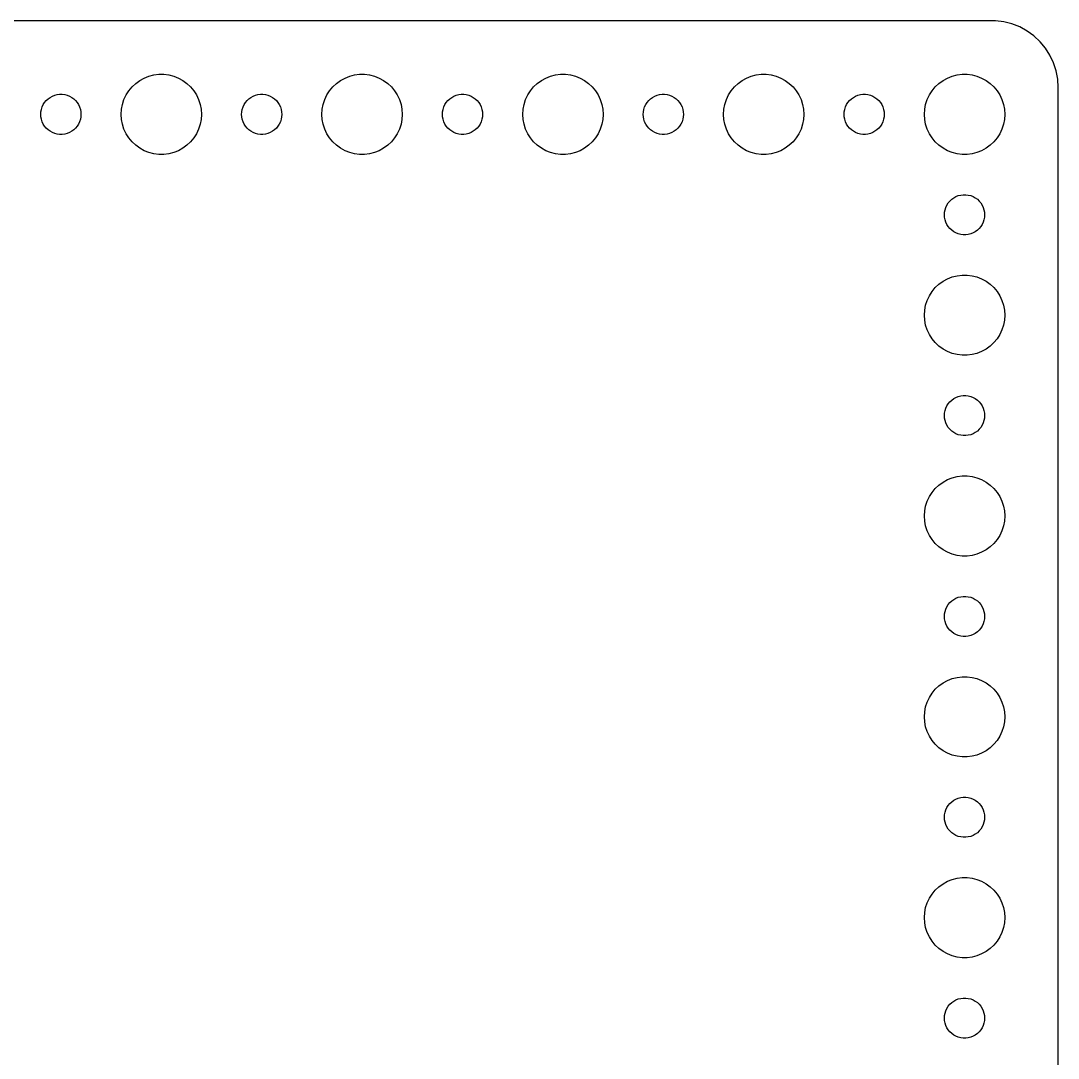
# Model space of a CAD drawing. Header units: metres. Extents: x -150 to 150, y -149 to 149.
# Drawn here: x 72 to 149.5, y 72 to 149.5 of the extents above; entities that cross this region are included whole.
import ezdxf

# ---------------------------------------------------------------- set-up
doc = ezdxf.new("R2010")
doc.units = ezdxf.units.M

msp = doc.modelspace()

# ---------------------------------------------------------------- linework, layer by layer
for p, q in [((144.814, 149.49), (-144.814, 149.49)), ((145.437, 149.411), (144.814, 149.49)), ((146.045, 149.255), (145.437, 149.411)), ((146.629, 149.024), (146.045, 149.255)), ((147.179, 148.722), (146.629, 149.024)), ((147.687, 148.353), (147.179, 148.722)), ((148.145, 147.923), (147.687, 148.353)), ((148.545, 147.439), (148.145, 147.923)), ((148.882, 146.909), (148.545, 147.439)), ((149.149, 146.341), (148.882, 146.909)), ((149.343, 145.743), (149.149, 146.341)), ((149.461, 145.127), (149.343, 145.743)), ((80.5877, 144.812), (80.8925, 145.033)), ((80.8925, 145.033), (81.2227, 145.214)), ((81.2227, 145.214), (81.573, 145.353)), ((81.573, 145.353), (81.9379, 145.447)), ((81.9379, 145.447), (82.3116, 145.494)), ((82.3116, 145.494), (82.6884, 145.494)), ((82.6884, 145.494), (83.0621, 145.447)), ((83.0621, 145.447), (83.427, 145.353)), ((83.427, 145.353), (83.7773, 145.214)), ((83.7773, 145.214), (84.1075, 145.033)), ((84.1075, 145.033), (84.4123, 144.812)), ((95.5877, 144.812), (95.8925, 145.033)), ((95.8925, 145.033), (96.2227, 145.214)), ((96.2227, 145.214), (96.573, 145.353)), ((96.573, 145.353), (96.9379, 145.447)), ((96.9379, 145.447), (97.3116, 145.494)), ((97.3116, 145.494), (97.6884, 145.494)), ((97.6884, 145.494), (98.0621, 145.447)), ((98.0621, 145.447), (98.427, 145.353)), ((98.427, 145.353), (98.7773, 145.214)), ((98.7773, 145.214), (99.1075, 145.033)), ((99.1075, 145.033), (99.4123, 144.812)), ((110.588, 144.812), (110.893, 145.033)), ((110.893, 145.033), (111.223, 145.214)), ((111.223, 145.214), (111.573, 145.353)), ((111.573, 145.353), (111.938, 145.447)), ((111.938, 145.447), (112.312, 145.494)), ((112.312, 145.494), (112.688, 145.494)), ((112.688, 145.494), (113.062, 145.447)), ((113.062, 145.447), (113.427, 145.353)), ((113.427, 145.353), (113.777, 145.214)), ((113.777, 145.214), (114.107, 145.033)), ((114.107, 145.033), (114.412, 144.812)), ((125.588, 144.812), (125.893, 145.033)), ((125.893, 145.033), (126.223, 145.214)), ((126.223, 145.214), (126.573, 145.353)), ((126.573, 145.353), (126.938, 145.447)), ((126.938, 145.447), (127.312, 145.494)), ((127.312, 145.494), (127.688, 145.494)), ((127.688, 145.494), (128.062, 145.447)), ((128.062, 145.447), (128.427, 145.353)), ((128.427, 145.353), (128.777, 145.214)), ((128.777, 145.214), (129.107, 145.033)), ((129.107, 145.033), (129.412, 144.812)), ((140.588, 144.812), (140.893, 145.033)), ((140.893, 145.033), (141.223, 145.214)), ((141.223, 145.214), (141.573, 145.353)), ((141.573, 145.353), (141.938, 145.447)), ((141.938, 145.447), (142.312, 145.494)), ((142.312, 145.494), (142.688, 145.494)), ((142.688, 145.494), (143.062, 145.447)), ((143.062, 145.447), (143.427, 145.353)), ((143.427, 145.353), (143.777, 145.214)), ((143.777, 145.214), (144.107, 145.033)), ((144.107, 145.033), (144.412, 144.812)), ((149.5, 144.5), (149.461, 145.127)), ((79.8711, 143.945), (80.073, 144.263)), ((80.073, 144.263), (80.3131, 144.554)), ((80.3131, 144.554), (80.5877, 144.812)), ((84.4123, 144.812), (84.6869, 144.554)), ((84.6869, 144.554), (84.927, 144.263)), ((84.927, 144.263), (85.1289, 143.945)), ((94.8711, 143.945), (95.073, 144.263)), ((95.073, 144.263), (95.3131, 144.554)), ((95.3131, 144.554), (95.5877, 144.812)), ((99.4123, 144.812), (99.6869, 144.554)), ((99.6869, 144.554), (99.927, 144.263)), ((99.927, 144.263), (100.129, 143.945)), ((109.871, 143.945), (110.073, 144.263)), ((110.073, 144.263), (110.313, 144.554)), ((110.313, 144.554), (110.588, 144.812)), ((114.412, 144.812), (114.687, 144.554)), ((114.687, 144.554), (114.927, 144.263)), ((114.927, 144.263), (115.129, 143.945)), ((124.871, 143.945), (125.073, 144.263)), ((125.073, 144.263), (125.313, 144.554)), ((125.313, 144.554), (125.588, 144.812)), ((129.412, 144.812), (129.687, 144.554)), ((129.687, 144.554), (129.927, 144.263)), ((129.927, 144.263), (130.129, 143.945)), ((139.871, 143.945), (140.073, 144.263)), ((140.073, 144.263), (140.313, 144.554)), ((140.313, 144.554), (140.588, 144.812)), ((144.412, 144.812), (144.687, 144.554)), ((144.687, 144.554), (144.927, 144.263)), ((144.927, 144.263), (145.129, 143.945)), ((149.5, -144.5), (149.5, 144.5)), ((73.6855, 143.223), (73.7865, 143.382)), ((73.7865, 143.382), (73.9065, 143.527)), ((73.9065, 143.527), (74.0439, 143.656)), ((74.0439, 143.656), (74.1963, 143.766)), ((74.1963, 143.766), (74.3613, 143.857)), ((74.3613, 143.857), (74.5365, 143.927)), ((74.5365, 143.927), (74.7189, 143.973)), ((74.7189, 143.973), (74.9058, 143.997)), ((74.9058, 143.997), (75.0942, 143.997)), ((75.0942, 143.997), (75.2811, 143.973)), ((75.2811, 143.973), (75.4635, 143.927)), ((75.4635, 143.927), (75.6387, 143.857)), ((75.6387, 143.857), (75.8037, 143.766)), ((75.8037, 143.766), (75.9561, 143.656)), ((75.9561, 143.656), (76.0934, 143.527)), ((76.0934, 143.527), (76.2135, 143.382)), ((76.2135, 143.382), (76.3145, 143.223)), ((79.5943, 143.246), (79.7107, 143.604)), ((79.7107, 143.604), (79.8711, 143.945)), ((85.1289, 143.945), (85.2893, 143.604)), ((85.2893, 143.604), (85.4057, 143.246)), ((88.6855, 143.223), (88.7865, 143.382)), ((88.7865, 143.382), (88.9065, 143.527)), ((88.9065, 143.527), (89.0439, 143.656)), ((89.0439, 143.656), (89.1963, 143.766)), ((89.1963, 143.766), (89.3613, 143.857)), ((89.3613, 143.857), (89.5365, 143.927)), ((89.5365, 143.927), (89.7189, 143.973)), ((89.7189, 143.973), (89.9058, 143.997)), ((89.9058, 143.997), (90.0942, 143.997)), ((90.0942, 143.997), (90.2811, 143.973)), ((90.2811, 143.973), (90.4635, 143.927)), ((90.4635, 143.927), (90.6387, 143.857)), ((90.6387, 143.857), (90.8037, 143.766)), ((90.8037, 143.766), (90.9561, 143.656)), ((90.9561, 143.656), (91.0934, 143.527)), ((91.0934, 143.527), (91.2135, 143.382)), ((91.2135, 143.382), (91.3145, 143.223)), ((94.5943, 143.246), (94.7107, 143.604)), ((94.7107, 143.604), (94.8711, 143.945)), ((100.129, 143.945), (100.289, 143.604)), ((100.289, 143.604), (100.406, 143.246)), ((103.686, 143.223), (103.786, 143.382)), ((103.786, 143.382), (103.907, 143.527)), ((103.907, 143.527), (104.044, 143.656)), ((104.044, 143.656), (104.196, 143.766)), ((104.196, 143.766), (104.361, 143.857)), ((104.361, 143.857), (104.536, 143.927)), ((104.536, 143.927), (104.719, 143.973)), ((104.719, 143.973), (104.906, 143.997)), ((104.906, 143.997), (105.094, 143.997)), ((105.094, 143.997), (105.281, 143.973)), ((105.281, 143.973), (105.464, 143.927)), ((105.464, 143.927), (105.639, 143.857)), ((105.639, 143.857), (105.804, 143.766)), ((105.804, 143.766), (105.956, 143.656)), ((105.956, 143.656), (106.093, 143.527)), ((106.093, 143.527), (106.214, 143.382)), ((106.214, 143.382), (106.314, 143.223)), ((109.594, 143.246), (109.711, 143.604)), ((109.711, 143.604), (109.871, 143.945)), ((115.129, 143.945), (115.289, 143.604)), ((115.289, 143.604), (115.406, 143.246)), ((118.686, 143.223), (118.786, 143.382)), ((118.786, 143.382), (118.907, 143.527)), ((118.907, 143.527), (119.044, 143.656)), ((119.044, 143.656), (119.196, 143.766)), ((119.196, 143.766), (119.361, 143.857)), ((119.361, 143.857), (119.536, 143.927)), ((119.536, 143.927), (119.719, 143.973)), ((119.719, 143.973), (119.906, 143.997)), ((119.906, 143.997), (120.094, 143.997)), ((120.094, 143.997), (120.281, 143.973)), ((120.281, 143.973), (120.464, 143.927)), ((120.464, 143.927), (120.639, 143.857)), ((120.639, 143.857), (120.804, 143.766)), ((120.804, 143.766), (120.956, 143.656)), ((120.956, 143.656), (121.093, 143.527)), ((121.093, 143.527), (121.214, 143.382)), ((121.214, 143.382), (121.314, 143.223)), ((124.594, 143.246), (124.711, 143.604)), ((124.711, 143.604), (124.871, 143.945)), ((130.129, 143.945), (130.289, 143.604)), ((130.289, 143.604), (130.406, 143.246)), ((133.686, 143.223), (133.786, 143.382)), ((133.786, 143.382), (133.907, 143.527)), ((133.907, 143.527), (134.044, 143.656)), ((134.044, 143.656), (134.196, 143.766)), ((134.196, 143.766), (134.361, 143.857)), ((134.361, 143.857), (134.536, 143.927)), ((134.536, 143.927), (134.719, 143.973)), ((134.719, 143.973), (134.906, 143.997)), ((134.906, 143.997), (135.094, 143.997)), ((135.094, 143.997), (135.281, 143.973)), ((135.281, 143.973), (135.464, 143.927)), ((135.464, 143.927), (135.639, 143.857)), ((135.639, 143.857), (135.804, 143.766)), ((135.804, 143.766), (135.956, 143.656)), ((135.956, 143.656), (136.093, 143.527)), ((136.093, 143.527), (136.214, 143.382)), ((136.214, 143.382), (136.314, 143.223)), ((139.594, 143.246), (139.711, 143.604)), ((139.711, 143.604), (139.871, 143.945)), ((145.129, 143.945), (145.289, 143.604)), ((145.289, 143.604), (145.406, 143.246)), ((73.5, 142.5), (73.5118, 142.688)), ((73.5118, 142.688), (73.5471, 142.873)), ((73.5471, 142.873), (73.6053, 143.052)), ((73.6053, 143.052), (73.6855, 143.223)), ((76.3145, 143.223), (76.3947, 143.052)), ((76.3947, 143.052), (76.4529, 142.873)), ((76.4529, 142.873), (76.4882, 142.688)), ((76.4882, 142.688), (76.5, 142.5)), ((79.5, 142.5), (79.5237, 142.876)), ((79.5237, 142.876), (79.5943, 143.246)), ((85.4057, 143.246), (85.4763, 142.876)), ((85.4763, 142.876), (85.5, 142.5)), ((88.5, 142.5), (88.5118, 142.688)), ((88.5118, 142.688), (88.5471, 142.873)), ((88.5471, 142.873), (88.6053, 143.052)), ((88.6053, 143.052), (88.6855, 143.223)), ((91.3145, 143.223), (91.3947, 143.052)), ((91.3947, 143.052), (91.4529, 142.873)), ((91.4529, 142.873), (91.4882, 142.688)), ((91.4882, 142.688), (91.5, 142.5)), ((94.5, 142.5), (94.5237, 142.876)), ((94.5237, 142.876), (94.5943, 143.246)), ((100.406, 143.246), (100.476, 142.876)), ((100.476, 142.876), (100.5, 142.5)), ((103.5, 142.5), (103.512, 142.688)), ((103.512, 142.688), (103.547, 142.873)), ((103.547, 142.873), (103.605, 143.052)), ((103.605, 143.052), (103.686, 143.223)), ((106.314, 143.223), (106.395, 143.052)), ((106.395, 143.052), (106.453, 142.873)), ((106.453, 142.873), (106.488, 142.688)), ((106.488, 142.688), (106.5, 142.5)), ((109.5, 142.5), (109.524, 142.876)), ((109.524, 142.876), (109.594, 143.246)), ((115.406, 143.246), (115.476, 142.876)), ((115.476, 142.876), (115.5, 142.5)), ((118.5, 142.5), (118.512, 142.688)), ((118.512, 142.688), (118.547, 142.873)), ((118.547, 142.873), (118.605, 143.052)), ((118.605, 143.052), (118.686, 143.223)), ((121.314, 143.223), (121.395, 143.052)), ((121.395, 143.052), (121.453, 142.873)), ((121.453, 142.873), (121.488, 142.688)), ((121.488, 142.688), (121.5, 142.5)), ((124.5, 142.5), (124.524, 142.876)), ((124.524, 142.876), (124.594, 143.246)), ((130.406, 143.246), (130.476, 142.876)), ((130.476, 142.876), (130.5, 142.5)), ((133.5, 142.5), (133.512, 142.688)), ((133.512, 142.688), (133.547, 142.873)), ((133.547, 142.873), (133.605, 143.052)), ((133.605, 143.052), (133.686, 143.223)), ((136.314, 143.223), (136.395, 143.052)), ((136.395, 143.052), (136.453, 142.873)), ((136.453, 142.873), (136.488, 142.688)), ((136.488, 142.688), (136.5, 142.5)), ((139.5, 142.5), (139.524, 142.876)), ((139.524, 142.876), (139.594, 143.246)), ((145.406, 143.246), (145.476, 142.876)), ((145.476, 142.876), (145.5, 142.5)), ((73.5118, 142.312), (73.5, 142.5)), ((73.5471, 142.127), (73.5118, 142.312)), ((73.6053, 141.948), (73.5471, 142.127)), ((73.6855, 141.777), (73.6053, 141.948)), ((76.3947, 141.948), (76.3145, 141.777)), ((76.4529, 142.127), (76.3947, 141.948)), ((76.4882, 142.312), (76.4529, 142.127)), ((76.5, 142.5), (76.4882, 142.312)), ((79.5237, 142.124), (79.5, 142.5)), ((79.5943, 141.754), (79.5237, 142.124)), ((85.4763, 142.124), (85.4057, 141.754)), ((85.5, 142.5), (85.4763, 142.124)), ((88.5118, 142.312), (88.5, 142.5)), ((88.5471, 142.127), (88.5118, 142.312)), ((88.6053, 141.948), (88.5471, 142.127)), ((88.6855, 141.777), (88.6053, 141.948)), ((91.3947, 141.948), (91.3145, 141.777)), ((91.4529, 142.127), (91.3947, 141.948)), ((91.4882, 142.312), (91.4529, 142.127)), ((91.5, 142.5), (91.4882, 142.312)), ((94.5237, 142.124), (94.5, 142.5)), ((94.5943, 141.754), (94.5237, 142.124)), ((100.476, 142.124), (100.406, 141.754)), ((100.5, 142.5), (100.476, 142.124)), ((103.512, 142.312), (103.5, 142.5)), ((103.547, 142.127), (103.512, 142.312)), ((103.605, 141.948), (103.547, 142.127)), ((103.686, 141.777), (103.605, 141.948)), ((106.395, 141.948), (106.314, 141.777)), ((106.453, 142.127), (106.395, 141.948)), ((106.488, 142.312), (106.453, 142.127)), ((106.5, 142.5), (106.488, 142.312)), ((109.524, 142.124), (109.5, 142.5)), ((109.594, 141.754), (109.524, 142.124)), ((115.476, 142.124), (115.406, 141.754)), ((115.5, 142.5), (115.476, 142.124)), ((118.512, 142.312), (118.5, 142.5)), ((118.547, 142.127), (118.512, 142.312)), ((118.605, 141.948), (118.547, 142.127)), ((118.686, 141.777), (118.605, 141.948)), ((121.395, 141.948), (121.314, 141.777)), ((121.453, 142.127), (121.395, 141.948)), ((121.488, 142.312), (121.453, 142.127)), ((121.5, 142.5), (121.488, 142.312)), ((124.524, 142.124), (124.5, 142.5)), ((124.594, 141.754), (124.524, 142.124)), ((130.476, 142.124), (130.406, 141.754)), ((130.5, 142.5), (130.476, 142.124)), ((133.512, 142.312), (133.5, 142.5)), ((133.547, 142.127), (133.512, 142.312)), ((133.605, 141.948), (133.547, 142.127)), ((133.686, 141.777), (133.605, 141.948)), ((136.395, 141.948), (136.314, 141.777)), ((136.453, 142.127), (136.395, 141.948)), ((136.488, 142.312), (136.453, 142.127)), ((136.5, 142.5), (136.488, 142.312)), ((139.524, 142.124), (139.5, 142.5)), ((139.594, 141.754), (139.524, 142.124)), ((145.476, 142.124), (145.406, 141.754)), ((145.5, 142.5), (145.476, 142.124)), ((73.7865, 141.618), (73.6855, 141.777)), ((73.9065, 141.473), (73.7865, 141.618)), ((74.0439, 141.344), (73.9065, 141.473)), ((74.1963, 141.234), (74.0439, 141.344)), ((74.3613, 141.143), (74.1963, 141.234)), ((74.5365, 141.073), (74.3613, 141.143)), ((74.7189, 141.027), (74.5365, 141.073)), ((75.4635, 141.073), (75.2811, 141.027)), ((75.6387, 141.143), (75.4635, 141.073)), ((75.8037, 141.234), (75.6387, 141.143)), ((75.9561, 141.344), (75.8037, 141.234)), ((76.0934, 141.473), (75.9561, 141.344)), ((76.2135, 141.618), (76.0934, 141.473)), ((76.3145, 141.777), (76.2135, 141.618)), ((79.7107, 141.396), (79.5943, 141.754)), ((79.8711, 141.055), (79.7107, 141.396)), ((80.073, 140.737), (79.8711, 141.055)), ((85.1289, 141.055), (84.927, 140.737)), ((85.2893, 141.396), (85.1289, 141.055)), ((85.4057, 141.754), (85.2893, 141.396)), ((88.7865, 141.618), (88.6855, 141.777)), ((88.9065, 141.473), (88.7865, 141.618)), ((89.0439, 141.344), (88.9065, 141.473)), ((89.1963, 141.234), (89.0439, 141.344)), ((89.3613, 141.143), (89.1963, 141.234)), ((89.5365, 141.073), (89.3613, 141.143)), ((89.7189, 141.027), (89.5365, 141.073)), ((90.4635, 141.073), (90.2811, 141.027)), ((90.6387, 141.143), (90.4635, 141.073)), ((90.8037, 141.234), (90.6387, 141.143)), ((90.9561, 141.344), (90.8037, 141.234)), ((91.0934, 141.473), (90.9561, 141.344)), ((91.2135, 141.618), (91.0934, 141.473)), ((91.3145, 141.777), (91.2135, 141.618)), ((94.7107, 141.396), (94.5943, 141.754)), ((94.8711, 141.055), (94.7107, 141.396)), ((95.073, 140.737), (94.8711, 141.055)), ((100.129, 141.055), (99.927, 140.737)), ((100.289, 141.396), (100.129, 141.055)), ((100.406, 141.754), (100.289, 141.396)), ((103.786, 141.618), (103.686, 141.777)), ((103.907, 141.473), (103.786, 141.618)), ((104.044, 141.344), (103.907, 141.473)), ((104.196, 141.234), (104.044, 141.344)), ((104.361, 141.143), (104.196, 141.234)), ((104.536, 141.073), (104.361, 141.143)), ((104.719, 141.027), (104.536, 141.073)), ((105.464, 141.073), (105.281, 141.027)), ((105.639, 141.143), (105.464, 141.073)), ((105.804, 141.234), (105.639, 141.143)), ((105.956, 141.344), (105.804, 141.234)), ((106.093, 141.473), (105.956, 141.344)), ((106.214, 141.618), (106.093, 141.473)), ((106.314, 141.777), (106.214, 141.618)), ((109.711, 141.396), (109.594, 141.754)), ((109.871, 141.055), (109.711, 141.396)), ((110.073, 140.737), (109.871, 141.055)), ((115.129, 141.055), (114.927, 140.737)), ((115.289, 141.396), (115.129, 141.055)), ((115.406, 141.754), (115.289, 141.396)), ((118.786, 141.618), (118.686, 141.777)), ((118.907, 141.473), (118.786, 141.618)), ((119.044, 141.344), (118.907, 141.473)), ((119.196, 141.234), (119.044, 141.344)), ((119.361, 141.143), (119.196, 141.234)), ((119.536, 141.073), (119.361, 141.143)), ((119.719, 141.027), (119.536, 141.073)), ((120.464, 141.073), (120.281, 141.027)), ((120.639, 141.143), (120.464, 141.073)), ((120.804, 141.234), (120.639, 141.143)), ((120.956, 141.344), (120.804, 141.234)), ((121.093, 141.473), (120.956, 141.344)), ((121.214, 141.618), (121.093, 141.473)), ((121.314, 141.777), (121.214, 141.618)), ((124.711, 141.396), (124.594, 141.754)), ((124.871, 141.055), (124.711, 141.396)), ((125.073, 140.737), (124.871, 141.055)), ((130.129, 141.055), (129.927, 140.737)), ((130.289, 141.396), (130.129, 141.055)), ((130.406, 141.754), (130.289, 141.396)), ((133.786, 141.618), (133.686, 141.777)), ((133.907, 141.473), (133.786, 141.618)), ((134.044, 141.344), (133.907, 141.473)), ((134.196, 141.234), (134.044, 141.344)), ((134.361, 141.143), (134.196, 141.234)), ((134.536, 141.073), (134.361, 141.143)), ((134.719, 141.027), (134.536, 141.073)), ((135.464, 141.073), (135.281, 141.027)), ((135.639, 141.143), (135.464, 141.073)), ((135.804, 141.234), (135.639, 141.143)), ((135.956, 141.344), (135.804, 141.234)), ((136.093, 141.473), (135.956, 141.344)), ((136.214, 141.618), (136.093, 141.473)), ((136.314, 141.777), (136.214, 141.618)), ((139.711, 141.396), (139.594, 141.754)), ((139.871, 141.055), (139.711, 141.396)), ((140.073, 140.737), (139.871, 141.055)), ((145.129, 141.055), (144.927, 140.737)), ((145.289, 141.396), (145.129, 141.055)), ((145.406, 141.754), (145.289, 141.396)), ((74.9058, 141.003), (74.7189, 141.027)), ((75.0942, 141.003), (74.9058, 141.003)), ((75.2811, 141.027), (75.0942, 141.003)), ((80.3131, 140.446), (80.073, 140.737)), ((80.5877, 140.188), (80.3131, 140.446)), ((84.6869, 140.446), (84.4123, 140.188)), ((84.927, 140.737), (84.6869, 140.446)), ((89.9058, 141.003), (89.7189, 141.027)), ((90.0942, 141.003), (89.9058, 141.003)), ((90.2811, 141.027), (90.0942, 141.003)), ((95.3131, 140.446), (95.073, 140.737)), ((95.5877, 140.188), (95.3131, 140.446)), ((99.6869, 140.446), (99.4123, 140.188)), ((99.927, 140.737), (99.6869, 140.446)), ((104.906, 141.003), (104.719, 141.027)), ((105.094, 141.003), (104.906, 141.003)), ((105.281, 141.027), (105.094, 141.003)), ((110.313, 140.446), (110.073, 140.737)), ((110.588, 140.188), (110.313, 140.446)), ((114.687, 140.446), (114.412, 140.188)), ((114.927, 140.737), (114.687, 140.446)), ((119.906, 141.003), (119.719, 141.027)), ((120.094, 141.003), (119.906, 141.003)), ((120.281, 141.027), (120.094, 141.003)), ((125.313, 140.446), (125.073, 140.737)), ((125.588, 140.188), (125.313, 140.446)), ((129.687, 140.446), (129.412, 140.188)), ((129.927, 140.737), (129.687, 140.446)), ((134.906, 141.003), (134.719, 141.027)), ((135.094, 141.003), (134.906, 141.003)), ((135.281, 141.027), (135.094, 141.003)), ((140.313, 140.446), (140.073, 140.737)), ((140.588, 140.188), (140.313, 140.446)), ((144.687, 140.446), (144.412, 140.188)), ((144.927, 140.737), (144.687, 140.446)), ((80.8925, 139.967), (80.5877, 140.188)), ((81.2227, 139.786), (80.8925, 139.967)), ((81.573, 139.647), (81.2227, 139.786)), ((81.9379, 139.553), (81.573, 139.647)), ((82.3116, 139.506), (81.9379, 139.553)), ((82.6884, 139.506), (82.3116, 139.506)), ((83.0621, 139.553), (82.6884, 139.506)), ((83.427, 139.647), (83.0621, 139.553)), ((83.7773, 139.786), (83.427, 139.647)), ((84.1075, 139.967), (83.7773, 139.786)), ((84.4123, 140.188), (84.1075, 139.967)), ((95.8925, 139.967), (95.5877, 140.188)), ((96.2227, 139.786), (95.8925, 139.967)), ((96.573, 139.647), (96.2227, 139.786)), ((96.9379, 139.553), (96.573, 139.647)), ((97.3116, 139.506), (96.9379, 139.553)), ((97.6884, 139.506), (97.3116, 139.506)), ((98.0621, 139.553), (97.6884, 139.506)), ((98.427, 139.647), (98.0621, 139.553)), ((98.7773, 139.786), (98.427, 139.647)), ((99.1075, 139.967), (98.7773, 139.786)), ((99.4123, 140.188), (99.1075, 139.967)), ((110.893, 139.967), (110.588, 140.188)), ((111.223, 139.786), (110.893, 139.967)), ((111.573, 139.647), (111.223, 139.786)), ((111.938, 139.553), (111.573, 139.647)), ((112.312, 139.506), (111.938, 139.553)), ((112.688, 139.506), (112.312, 139.506)), ((113.062, 139.553), (112.688, 139.506)), ((113.427, 139.647), (113.062, 139.553)), ((113.777, 139.786), (113.427, 139.647)), ((114.107, 139.967), (113.777, 139.786)), ((114.412, 140.188), (114.107, 139.967)), ((125.893, 139.967), (125.588, 140.188)), ((126.223, 139.786), (125.893, 139.967)), ((126.573, 139.647), (126.223, 139.786)), ((126.938, 139.553), (126.573, 139.647)), ((127.312, 139.506), (126.938, 139.553)), ((127.688, 139.506), (127.312, 139.506)), ((128.062, 139.553), (127.688, 139.506)), ((128.427, 139.647), (128.062, 139.553)), ((128.777, 139.786), (128.427, 139.647)), ((129.107, 139.967), (128.777, 139.786)), ((129.412, 140.188), (129.107, 139.967)), ((140.893, 139.967), (140.588, 140.188)), ((141.223, 139.786), (140.893, 139.967)), ((141.573, 139.647), (141.223, 139.786)), ((141.938, 139.553), (141.573, 139.647)), ((142.312, 139.506), (141.938, 139.553)), ((142.688, 139.506), (142.312, 139.506)), ((143.062, 139.553), (142.688, 139.506)), ((143.427, 139.647), (143.062, 139.553)), ((143.777, 139.786), (143.427, 139.647)), ((144.107, 139.967), (143.777, 139.786)), ((144.412, 140.188), (144.107, 139.967)), ((141.861, 136.357), (142.036, 136.427)), ((142.036, 136.427), (142.219, 136.473)), ((142.219, 136.473), (142.406, 136.497)), ((142.406, 136.497), (142.594, 136.497)), ((142.594, 136.497), (142.781, 136.473)), ((142.781, 136.473), (142.964, 136.427)), ((142.964, 136.427), (143.139, 136.357)), ((141.105, 135.552), (141.186, 135.723)), ((141.186, 135.723), (141.286, 135.882)), ((141.286, 135.882), (141.407, 136.027)), ((141.407, 136.027), (141.544, 136.156)), ((141.544, 136.156), (141.696, 136.266)), ((141.696, 136.266), (141.861, 136.357)), ((143.139, 136.357), (143.304, 136.266)), ((143.304, 136.266), (143.456, 136.156)), ((143.456, 136.156), (143.593, 136.027)), ((143.593, 136.027), (143.714, 135.882)), ((143.714, 135.882), (143.814, 135.723)), ((143.814, 135.723), (143.895, 135.552)), ((141, 135), (141.012, 135.188)), ((141.012, 134.812), (141, 135)), ((141.012, 135.188), (141.047, 135.373)), ((141.047, 135.373), (141.105, 135.552)), ((143.895, 135.552), (143.953, 135.373)), ((143.953, 135.373), (143.988, 135.188)), ((143.988, 135.188), (144, 135)), ((144, 135), (143.988, 134.812)), ((141.047, 134.627), (141.012, 134.812)), ((141.105, 134.448), (141.047, 134.627)), ((141.186, 134.277), (141.105, 134.448)), ((141.286, 134.118), (141.186, 134.277)), ((141.407, 133.973), (141.286, 134.118)), ((143.714, 134.118), (143.593, 133.973)), ((143.814, 134.277), (143.714, 134.118)), ((143.895, 134.448), (143.814, 134.277)), ((143.953, 134.627), (143.895, 134.448)), ((143.988, 134.812), (143.953, 134.627)), ((141.544, 133.844), (141.407, 133.973)), ((141.696, 133.734), (141.544, 133.844)), ((141.861, 133.643), (141.696, 133.734)), ((142.036, 133.573), (141.861, 133.643)), ((142.219, 133.527), (142.036, 133.573)), ((142.406, 133.503), (142.219, 133.527)), ((142.594, 133.503), (142.406, 133.503)), ((142.781, 133.527), (142.594, 133.503)), ((142.964, 133.573), (142.781, 133.527)), ((143.139, 133.643), (142.964, 133.573)), ((143.304, 133.734), (143.139, 133.643)), ((143.456, 133.844), (143.304, 133.734)), ((143.593, 133.973), (143.456, 133.844)), ((140.893, 130.033), (141.223, 130.214)), ((141.223, 130.214), (141.573, 130.353)), ((141.573, 130.353), (141.938, 130.447)), ((141.938, 130.447), (142.312, 130.494)), ((142.312, 130.494), (142.688, 130.494)), ((142.688, 130.494), (143.062, 130.447)), ((143.062, 130.447), (143.427, 130.353)), ((143.427, 130.353), (143.777, 130.214)), ((143.777, 130.214), (144.107, 130.033)), ((140.073, 129.263), (140.313, 129.554)), ((140.313, 129.554), (140.588, 129.812)), ((140.588, 129.812), (140.893, 130.033)), ((144.107, 130.033), (144.412, 129.812)), ((144.412, 129.812), (144.687, 129.554)), ((144.687, 129.554), (144.927, 129.263)), ((139.711, 128.604), (139.871, 128.945)), ((139.871, 128.945), (140.073, 129.263)), ((144.927, 129.263), (145.129, 128.945)), ((145.129, 128.945), (145.289, 128.604)), ((139.5, 127.5), (139.524, 127.876)), ((139.524, 127.876), (139.594, 128.246)), ((139.594, 128.246), (139.711, 128.604)), ((145.289, 128.604), (145.406, 128.246)), ((145.406, 128.246), (145.476, 127.876)), ((145.476, 127.876), (145.5, 127.5)), ((139.524, 127.124), (139.5, 127.5)), ((139.594, 126.754), (139.524, 127.124)), ((145.476, 127.124), (145.406, 126.754)), ((145.5, 127.5), (145.476, 127.124)), ((139.711, 126.396), (139.594, 126.754)), ((139.871, 126.055), (139.711, 126.396)), ((145.289, 126.396), (145.129, 126.055)), ((145.406, 126.754), (145.289, 126.396)), ((140.073, 125.737), (139.871, 126.055)), ((140.313, 125.446), (140.073, 125.737)), ((144.927, 125.737), (144.687, 125.446)), ((145.129, 126.055), (144.927, 125.737)), ((140.588, 125.188), (140.313, 125.446)), ((140.893, 124.967), (140.588, 125.188)), ((141.223, 124.786), (140.893, 124.967)), ((141.573, 124.647), (141.223, 124.786)), ((143.777, 124.786), (143.427, 124.647)), ((144.107, 124.967), (143.777, 124.786)), ((144.412, 125.188), (144.107, 124.967)), ((144.687, 125.446), (144.412, 125.188)), ((141.938, 124.553), (141.573, 124.647)), ((142.312, 124.506), (141.938, 124.553)), ((142.688, 124.506), (142.312, 124.506)), ((143.062, 124.553), (142.688, 124.506)), ((143.427, 124.647), (143.062, 124.553)), ((141.286, 120.882), (141.407, 121.027)), ((141.407, 121.027), (141.544, 121.156)), ((141.544, 121.156), (141.696, 121.266)), ((141.696, 121.266), (141.861, 121.357)), ((141.861, 121.357), (142.036, 121.427)), ((142.036, 121.427), (142.219, 121.473)), ((142.219, 121.473), (142.406, 121.497)), ((142.406, 121.497), (142.594, 121.497)), ((142.594, 121.497), (142.781, 121.473)), ((142.781, 121.473), (142.964, 121.427)), ((142.964, 121.427), (143.139, 121.357)), ((143.139, 121.357), (143.304, 121.266)), ((143.304, 121.266), (143.456, 121.156)), ((143.456, 121.156), (143.593, 121.027)), ((143.593, 121.027), (143.714, 120.882)), ((141, 120), (141.012, 120.188)), ((141.012, 120.188), (141.047, 120.373)), ((141.047, 120.373), (141.105, 120.552)), ((141.105, 120.552), (141.186, 120.723)), ((141.186, 120.723), (141.286, 120.882)), ((143.714, 120.882), (143.814, 120.723)), ((143.814, 120.723), (143.895, 120.552)), ((143.895, 120.552), (143.953, 120.373)), ((143.953, 120.373), (143.988, 120.188)), ((143.988, 120.188), (144, 120)), ((141.012, 119.812), (141, 120)), ((141.047, 119.627), (141.012, 119.812)), ((141.105, 119.448), (141.047, 119.627)), ((141.186, 119.277), (141.105, 119.448)), ((143.895, 119.448), (143.814, 119.277)), ((143.953, 119.627), (143.895, 119.448)), ((143.988, 119.812), (143.953, 119.627)), ((144, 120), (143.988, 119.812)), ((141.286, 119.118), (141.186, 119.277)), ((141.407, 118.973), (141.286, 119.118)), ((141.544, 118.844), (141.407, 118.973)), ((141.696, 118.734), (141.544, 118.844)), ((141.861, 118.643), (141.696, 118.734)), ((142.036, 118.573), (141.861, 118.643)), ((143.139, 118.643), (142.964, 118.573)), ((143.304, 118.734), (143.139, 118.643)), ((143.456, 118.844), (143.304, 118.734)), ((143.593, 118.973), (143.456, 118.844)), ((143.714, 119.118), (143.593, 118.973)), ((143.814, 119.277), (143.714, 119.118)), ((142.219, 118.527), (142.036, 118.573)), ((142.406, 118.503), (142.219, 118.527)), ((142.594, 118.503), (142.406, 118.503)), ((142.781, 118.527), (142.594, 118.503)), ((142.964, 118.573), (142.781, 118.527)), ((141.938, 115.447), (142.312, 115.494)), ((142.312, 115.494), (142.688, 115.494)), ((142.688, 115.494), (143.062, 115.447)), ((140.313, 114.554), (140.588, 114.812)), ((140.588, 114.812), (140.893, 115.033)), ((140.893, 115.033), (141.223, 115.214)), ((141.223, 115.214), (141.573, 115.353)), ((141.573, 115.353), (141.938, 115.447)), ((143.062, 115.447), (143.427, 115.353)), ((143.427, 115.353), (143.777, 115.214)), ((143.777, 115.214), (144.107, 115.033)), ((144.107, 115.033), (144.412, 114.812)), ((144.412, 114.812), (144.687, 114.554)), ((139.711, 113.604), (139.871, 113.945)), ((139.871, 113.945), (140.073, 114.263)), ((140.073, 114.263), (140.313, 114.554)), ((144.687, 114.554), (144.927, 114.263)), ((144.927, 114.263), (145.129, 113.945)), ((145.129, 113.945), (145.289, 113.604)), ((139.524, 112.876), (139.594, 113.246)), ((139.594, 113.246), (139.711, 113.604)), ((145.289, 113.604), (145.406, 113.246)), ((145.406, 113.246), (145.476, 112.876)), ((139.5, 112.5), (139.524, 112.876)), ((139.524, 112.124), (139.5, 112.5)), ((145.476, 112.876), (145.5, 112.5)), ((145.5, 112.5), (145.476, 112.124)), ((139.594, 111.754), (139.524, 112.124)), ((139.711, 111.396), (139.594, 111.754)), ((145.406, 111.754), (145.289, 111.396)), ((145.476, 112.124), (145.406, 111.754)), ((139.871, 111.055), (139.711, 111.396)), ((140.073, 110.737), (139.871, 111.055)), ((145.129, 111.055), (144.927, 110.737)), ((145.289, 111.396), (145.129, 111.055)), ((140.313, 110.446), (140.073, 110.737)), ((140.588, 110.188), (140.313, 110.446)), ((140.893, 109.967), (140.588, 110.188)), ((144.412, 110.188), (144.107, 109.967)), ((144.687, 110.446), (144.412, 110.188)), ((144.927, 110.737), (144.687, 110.446)), ((141.223, 109.786), (140.893, 109.967)), ((141.573, 109.647), (141.223, 109.786)), ((141.938, 109.553), (141.573, 109.647)), ((142.312, 109.506), (141.938, 109.553)), ((142.688, 109.506), (142.312, 109.506)), ((143.062, 109.553), (142.688, 109.506)), ((143.427, 109.647), (143.062, 109.553)), ((143.777, 109.786), (143.427, 109.647)), ((144.107, 109.967), (143.777, 109.786)), ((141.544, 106.156), (141.696, 106.266)), ((141.696, 106.266), (141.861, 106.357)), ((141.861, 106.357), (142.036, 106.427)), ((142.036, 106.427), (142.219, 106.473)), ((142.219, 106.473), (142.406, 106.497)), ((142.406, 106.497), (142.594, 106.497)), ((142.594, 106.497), (142.781, 106.473)), ((142.781, 106.473), (142.964, 106.427)), ((142.964, 106.427), (143.139, 106.357)), ((143.139, 106.357), (143.304, 106.266)), ((143.304, 106.266), (143.456, 106.156)), ((141.047, 105.373), (141.105, 105.552)), ((141.105, 105.552), (141.186, 105.723)), ((141.186, 105.723), (141.286, 105.882)), ((141.286, 105.882), (141.407, 106.027)), ((141.407, 106.027), (141.544, 106.156)), ((143.456, 106.156), (143.593, 106.027)), ((143.593, 106.027), (143.714, 105.882)), ((143.714, 105.882), (143.814, 105.723)), ((143.814, 105.723), (143.895, 105.552)), ((143.895, 105.552), (143.953, 105.373)), ((141, 105), (141.012, 105.188)), ((141.012, 104.812), (141, 105)), ((141.012, 105.188), (141.047, 105.373)), ((141.047, 104.627), (141.012, 104.812)), ((141.105, 104.448), (141.047, 104.627)), ((143.953, 104.627), (143.895, 104.448)), ((143.953, 105.373), (143.988, 105.188)), ((143.988, 104.812), (143.953, 104.627)), ((143.988, 105.188), (144, 105)), ((144, 105), (143.988, 104.812)), ((141.186, 104.277), (141.105, 104.448)), ((141.286, 104.118), (141.186, 104.277)), ((141.407, 103.973), (141.286, 104.118)), ((141.544, 103.844), (141.407, 103.973)), ((143.593, 103.973), (143.456, 103.844)), ((143.714, 104.118), (143.593, 103.973)), ((143.814, 104.277), (143.714, 104.118)), ((143.895, 104.448), (143.814, 104.277)), ((141.696, 103.734), (141.544, 103.844)), ((141.861, 103.643), (141.696, 103.734)), ((142.036, 103.573), (141.861, 103.643)), ((142.219, 103.527), (142.036, 103.573)), ((142.406, 103.503), (142.219, 103.527)), ((142.594, 103.503), (142.406, 103.503)), ((142.781, 103.527), (142.594, 103.503)), ((142.964, 103.573), (142.781, 103.527)), ((143.139, 103.643), (142.964, 103.573)), ((143.304, 103.734), (143.139, 103.643)), ((143.456, 103.844), (143.304, 103.734)), ((140.588, 99.8115), (140.893, 100.033)), ((140.893, 100.033), (141.223, 100.214)), ((141.223, 100.214), (141.573, 100.353)), ((141.573, 100.353), (141.938, 100.447)), ((141.938, 100.447), (142.312, 100.494)), ((142.312, 100.494), (142.688, 100.494)), ((142.688, 100.494), (143.062, 100.447)), ((143.062, 100.447), (143.427, 100.353)), ((143.427, 100.353), (143.777, 100.214)), ((143.777, 100.214), (144.107, 100.033)), ((144.107, 100.033), (144.412, 99.8115)), ((139.871, 98.9453), (140.073, 99.2634)), ((140.073, 99.2634), (140.313, 99.5536)), ((140.313, 99.5536), (140.588, 99.8115)), ((144.412, 99.8115), (144.687, 99.5536)), ((144.687, 99.5536), (144.927, 99.2634)), ((144.927, 99.2634), (145.129, 98.9453)), ((139.594, 98.2461), (139.711, 98.6044)), ((139.711, 98.6044), (139.871, 98.9453)), ((145.129, 98.9453), (145.289, 98.6044)), ((145.289, 98.6044), (145.406, 98.2461)), ((139.5, 97.5), (139.524, 97.876)), ((139.524, 97.876), (139.594, 98.2461)), ((145.406, 98.2461), (145.476, 97.876)), ((145.476, 97.876), (145.5, 97.5)), ((139.524, 97.124), (139.5, 97.5)), ((139.594, 96.7539), (139.524, 97.124)), ((145.476, 97.124), (145.406, 96.7539)), ((145.5, 97.5), (145.476, 97.124)), ((139.711, 96.3956), (139.594, 96.7539)), ((139.871, 96.0547), (139.711, 96.3956)), ((145.289, 96.3956), (145.129, 96.0547)), ((145.406, 96.7539), (145.289, 96.3956)), ((140.073, 95.7366), (139.871, 96.0547)), ((140.313, 95.4464), (140.073, 95.7366)), ((140.588, 95.1885), (140.313, 95.4464)), ((144.687, 95.4464), (144.412, 95.1885)), ((144.927, 95.7366), (144.687, 95.4464)), ((145.129, 96.0547), (144.927, 95.7366)), ((140.893, 94.967), (140.588, 95.1885)), ((141.223, 94.7855), (140.893, 94.967)), ((141.573, 94.6468), (141.223, 94.7855)), ((141.938, 94.5531), (141.573, 94.6468)), ((142.312, 94.5059), (141.938, 94.5531)), ((143.062, 94.5531), (142.688, 94.5059)), ((143.427, 94.6468), (143.062, 94.5531)), ((143.777, 94.7855), (143.427, 94.6468)), ((144.107, 94.967), (143.777, 94.7855)), ((144.412, 95.1885), (144.107, 94.967)), ((142.688, 94.5059), (142.312, 94.5059)), ((142.036, 91.4266), (142.219, 91.4734)), ((142.219, 91.4734), (142.406, 91.497)), ((142.406, 91.497), (142.594, 91.497)), ((142.594, 91.497), (142.781, 91.4734)), ((142.781, 91.4734), (142.964, 91.4266)), ((141.105, 90.5522), (141.186, 90.7226)), ((141.186, 90.7226), (141.286, 90.8817)), ((141.286, 90.8817), (141.407, 91.0268)), ((141.407, 91.0268), (141.544, 91.1558)), ((141.544, 91.1558), (141.696, 91.2665)), ((141.696, 91.2665), (141.861, 91.3572)), ((141.861, 91.3572), (142.036, 91.4266)), ((142.964, 91.4266), (143.139, 91.3572)), ((143.139, 91.3572), (143.304, 91.2665)), ((143.304, 91.2665), (143.456, 91.1558)), ((143.456, 91.1558), (143.593, 91.0268)), ((143.593, 91.0268), (143.714, 90.8817)), ((143.714, 90.8817), (143.814, 90.7226)), ((143.814, 90.7226), (143.895, 90.5522)), ((141, 90), (141.012, 90.188)), ((141.012, 89.812), (141, 90)), ((141.012, 90.188), (141.047, 90.373)), ((141.047, 90.373), (141.105, 90.5522)), ((143.895, 90.5522), (143.953, 90.373)), ((143.953, 90.373), (143.988, 90.188)), ((143.988, 90.188), (144, 90)), ((144, 90), (143.988, 89.812)), ((141.047, 89.627), (141.012, 89.812)), ((141.105, 89.4478), (141.047, 89.627)), ((141.186, 89.2774), (141.105, 89.4478)), ((141.286, 89.1183), (141.186, 89.2774)), ((143.814, 89.2774), (143.714, 89.1183)), ((143.895, 89.4478), (143.814, 89.2774)), ((143.953, 89.627), (143.895, 89.4478)), ((143.988, 89.812), (143.953, 89.627)), ((141.407, 88.9732), (141.286, 89.1183)), ((141.544, 88.8442), (141.407, 88.9732)), ((141.696, 88.7335), (141.544, 88.8442)), ((141.861, 88.6428), (141.696, 88.7335)), ((142.036, 88.5734), (141.861, 88.6428)), ((142.219, 88.5266), (142.036, 88.5734)), ((142.406, 88.503), (142.219, 88.5266)), ((142.594, 88.503), (142.406, 88.503)), ((142.781, 88.5266), (142.594, 88.503)), ((142.964, 88.5734), (142.781, 88.5266)), ((143.139, 88.6428), (142.964, 88.5734)), ((143.304, 88.7335), (143.139, 88.6428)), ((143.456, 88.8442), (143.304, 88.7335)), ((143.593, 88.9732), (143.456, 88.8442)), ((143.714, 89.1183), (143.593, 88.9732)), ((141.223, 85.2145), (141.573, 85.3532)), ((141.573, 85.3532), (141.938, 85.4469)), ((141.938, 85.4469), (142.312, 85.4941)), ((142.312, 85.4941), (142.688, 85.4941)), ((142.688, 85.4941), (143.062, 85.4469)), ((143.062, 85.4469), (143.427, 85.3532)), ((143.427, 85.3532), (143.777, 85.2145)), ((140.073, 84.2634), (140.313, 84.5536)), ((140.313, 84.5536), (140.588, 84.8115)), ((140.588, 84.8115), (140.893, 85.033)), ((140.893, 85.033), (141.223, 85.2145)), ((143.777, 85.2145), (144.107, 85.033)), ((144.107, 85.033), (144.412, 84.8115)), ((144.412, 84.8115), (144.687, 84.5536)), ((144.687, 84.5536), (144.927, 84.2634)), ((139.711, 83.6044), (139.871, 83.9453)), ((139.871, 83.9453), (140.073, 84.2634)), ((144.927, 84.2634), (145.129, 83.9453)), ((145.129, 83.9453), (145.289, 83.6044)), ((139.524, 82.876), (139.594, 83.2461)), ((139.594, 83.2461), (139.711, 83.6044)), ((145.289, 83.6044), (145.406, 83.2461)), ((145.406, 83.2461), (145.476, 82.876)), ((139.5, 82.5), (139.524, 82.876)), ((139.524, 82.124), (139.5, 82.5)), ((145.476, 82.876), (145.5, 82.5)), ((145.5, 82.5), (145.476, 82.124)), ((139.594, 81.7539), (139.524, 82.124)), ((139.711, 81.3956), (139.594, 81.7539)), ((139.871, 81.0547), (139.711, 81.3956)), ((145.289, 81.3956), (145.129, 81.0547)), ((145.406, 81.7539), (145.289, 81.3956)), ((145.476, 82.124), (145.406, 81.7539)), ((140.073, 80.7366), (139.871, 81.0547)), ((140.313, 80.4464), (140.073, 80.7366)), ((144.927, 80.7366), (144.687, 80.4464)), ((145.129, 81.0547), (144.927, 80.7366)), ((140.588, 80.1885), (140.313, 80.4464)), ((140.893, 79.967), (140.588, 80.1885)), ((141.223, 79.7855), (140.893, 79.967)), ((144.107, 79.967), (143.777, 79.7855)), ((144.412, 80.1885), (144.107, 79.967)), ((144.687, 80.4464), (144.412, 80.1885)), ((141.573, 79.6468), (141.223, 79.7855)), ((141.938, 79.5531), (141.573, 79.6468)), ((142.312, 79.5059), (141.938, 79.5531)), ((142.688, 79.5059), (142.312, 79.5059)), ((143.062, 79.5531), (142.688, 79.5059)), ((143.427, 79.6468), (143.062, 79.5531)), ((143.777, 79.7855), (143.427, 79.6468)), ((141.286, 75.8817), (141.407, 76.0268)), ((141.407, 76.0268), (141.544, 76.1558)), ((141.544, 76.1558), (141.696, 76.2665)), ((141.696, 76.2665), (141.861, 76.3572)), ((141.861, 76.3572), (142.036, 76.4266)), ((142.036, 76.4266), (142.219, 76.4734)), ((142.219, 76.4734), (142.406, 76.497)), ((142.406, 76.497), (142.594, 76.497)), ((142.594, 76.497), (142.781, 76.4734)), ((142.781, 76.4734), (142.964, 76.4266)), ((142.964, 76.4266), (143.139, 76.3572)), ((143.139, 76.3572), (143.304, 76.2665)), ((143.304, 76.2665), (143.456, 76.1558)), ((143.456, 76.1558), (143.593, 76.0268)), ((143.593, 76.0268), (143.714, 75.8817)), ((141, 75), (141.012, 75.188)), ((141.012, 75.188), (141.047, 75.373)), ((141.047, 75.373), (141.105, 75.5522)), ((141.105, 75.5522), (141.186, 75.7226)), ((141.186, 75.7226), (141.286, 75.8817)), ((143.714, 75.8817), (143.814, 75.7226)), ((143.814, 75.7226), (143.895, 75.5522)), ((143.895, 75.5522), (143.953, 75.373)), ((143.953, 75.373), (143.988, 75.188)), ((143.988, 75.188), (144, 75)), ((141.012, 74.812), (141, 75)), ((141.047, 74.627), (141.012, 74.812)), ((141.105, 74.4478), (141.047, 74.627)), ((141.186, 74.2774), (141.105, 74.4478)), ((143.895, 74.4478), (143.814, 74.2774)), ((143.953, 74.627), (143.895, 74.4478)), ((143.988, 74.812), (143.953, 74.627)), ((144, 75), (143.988, 74.812)), ((141.286, 74.1183), (141.186, 74.2774)), ((141.407, 73.9732), (141.286, 74.1183)), ((141.544, 73.8442), (141.407, 73.9732)), ((141.696, 73.7335), (141.544, 73.8442)), ((141.861, 73.6428), (141.696, 73.7335)), ((142.036, 73.5734), (141.861, 73.6428)), ((143.139, 73.6428), (142.964, 73.5734)), ((143.304, 73.7335), (143.139, 73.6428)), ((143.456, 73.8442), (143.304, 73.7335)), ((143.593, 73.9732), (143.456, 73.8442)), ((143.714, 74.1183), (143.593, 73.9732)), ((143.814, 74.2774), (143.714, 74.1183)), ((142.219, 73.5266), (142.036, 73.5734)), ((142.406, 73.503), (142.219, 73.5266)), ((142.594, 73.503), (142.406, 73.503)), ((142.781, 73.5266), (142.594, 73.503)), ((142.964, 73.5734), (142.781, 73.5266))]:
    msp.add_line(p, q)

doc.saveas('drawing.dxf')
